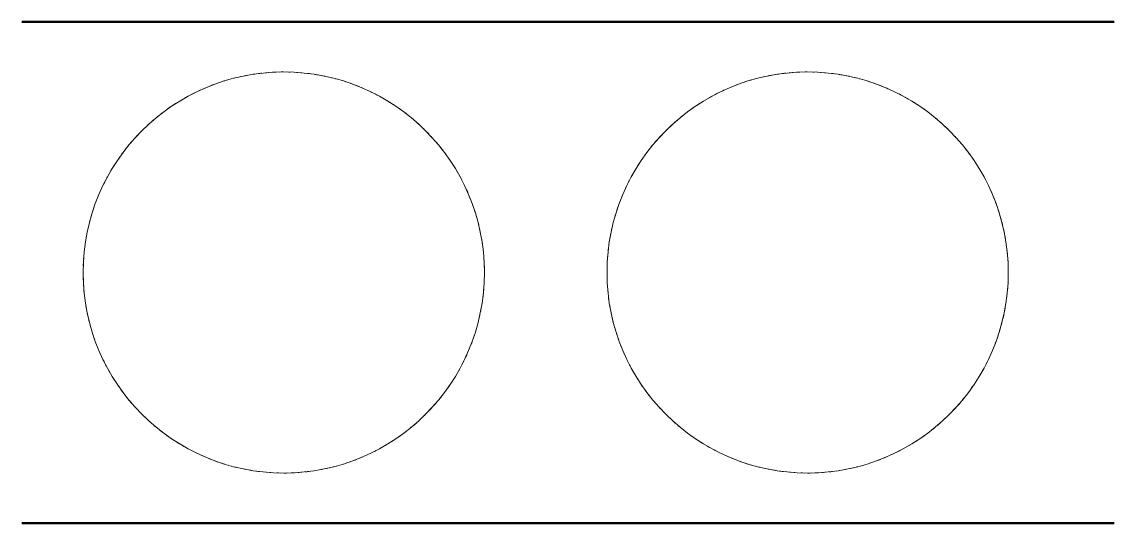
# Model space of a CAD drawing. Header units: metres. Extents: x 0 to 980, y 0 to 450.
import ezdxf

# ---------------------------------------------------------------- set-up
doc = ezdxf.new("R2010")
doc.units = ezdxf.units.M
doc.linetypes.add('Dash', pattern=[6.35, 3.175, -3.175])
doc.layers.add('A-DETL-GENF', color=92, linetype='Continuous', lineweight=18)
doc.layers.add('A-DETL-GENF-HDLN', color=1, linetype='Dash', lineweight=18)

# ---------------------------------------------------------------- blocks, each defined once
blk = doc.blocks.new('23 bubbledeck - BD_450-739982-00_0 Basismaterialen')
at = {"layer": 'A-DETL-GENF', "lineweight": 50}
for p, q in [((0, 450), (980, 450)), ((0, 0), (980, 0))]:
    blk.add_line(p, q, dxfattribs=at)
at = {"layer": 'A-DETL-GENF'}
for centre, start, end in [((235, 225), 360, 180), ((705, 225), 360, 180), ((235, 225), 180, 360), ((705, 225), 180, 360)]:
    blk.add_arc(centre, 180, start, end, dxfattribs=at)
at = {"layer": 'A-DETL-GENF-HDLN'}
for centre in [(235, 225), (705, 225)]:
    blk.add_circle(centre, 180, dxfattribs=at)

msp = doc.modelspace()

# ---------------------------------------------------------------- block references
msp.add_blockref('23 bubbledeck - BD_450-739982-00_0 Basismaterialen', (0, 0))

doc.saveas('drawing.dxf')
